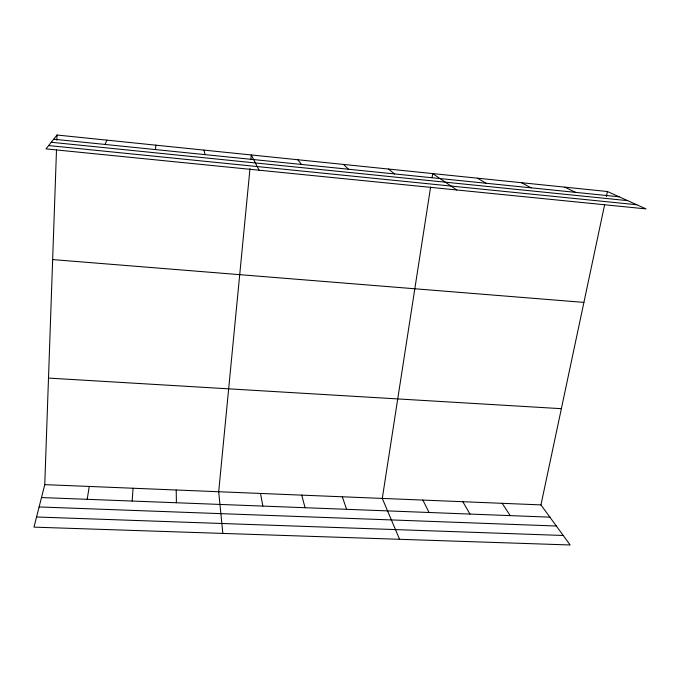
<?xml version="1.0" encoding="UTF-8"?>
<svg xmlns="http://www.w3.org/2000/svg" width="680" height="680" viewBox="0 0 680 680"><rect width="100%" height="100%" fill="white"/><g stroke="black" fill="none" stroke-linecap="round" stroke-linejoin="round"><path stroke-width="1.02" d="M604.605 204.825L540.957 504.9L570.146 544.977L34 527.136L44.761 484.636L56.508 149.583M56.84 140.225L57.018 135.022L607.427 191.522L646 208.896L46.002 148.894L57.018 135.022M132.149 501.05L133.076 488.24M155.474 149.575L155.856 145.171M249.985 168.606L218.688 491.742L222.853 533.417M250.894 159.162L251.302 154.964L259.097 170.204M430.61 187.051L382.287 498.423L399.576 539.299M432.055 177.726L432.701 173.587L456.764 189.975M87.184 499.315L89.267 486.455M606.339 196.639L607.427 191.522M105.043 144.441L106.871 140.139M36.567 516.995L563.218 535.475M39.108 506.948L556.333 526.014M41.489 497.556L549.882 517.149M44.761 484.636L540.957 504.9M48.492 378.089L561.365 408.68M52.649 259.582L583.908 302.396M48.654 145.562L636.794 204.748M53.694 139.213L619.149 196.8M51.264 142.273L627.665 200.643M564.833 187.153L575.51 192.355M521.526 182.707L531.114 187.833M477.488 178.185L485.954 183.234M388.484 169.048L394.613 173.935M343.527 164.432L348.44 169.226M297.806 159.74L301.469 164.441M502.18 503.319L510.238 515.619M462.817 501.704L469.973 514.071M422.858 500.072L429.089 512.49M342.303 496.783L346.622 509.32M301.725 495.125L305.056 507.713M203.992 150.11L205.003 154.624M260.525 493.45L262.837 506.09M176.214 490.008L176.4 502.758"/></g></svg>
